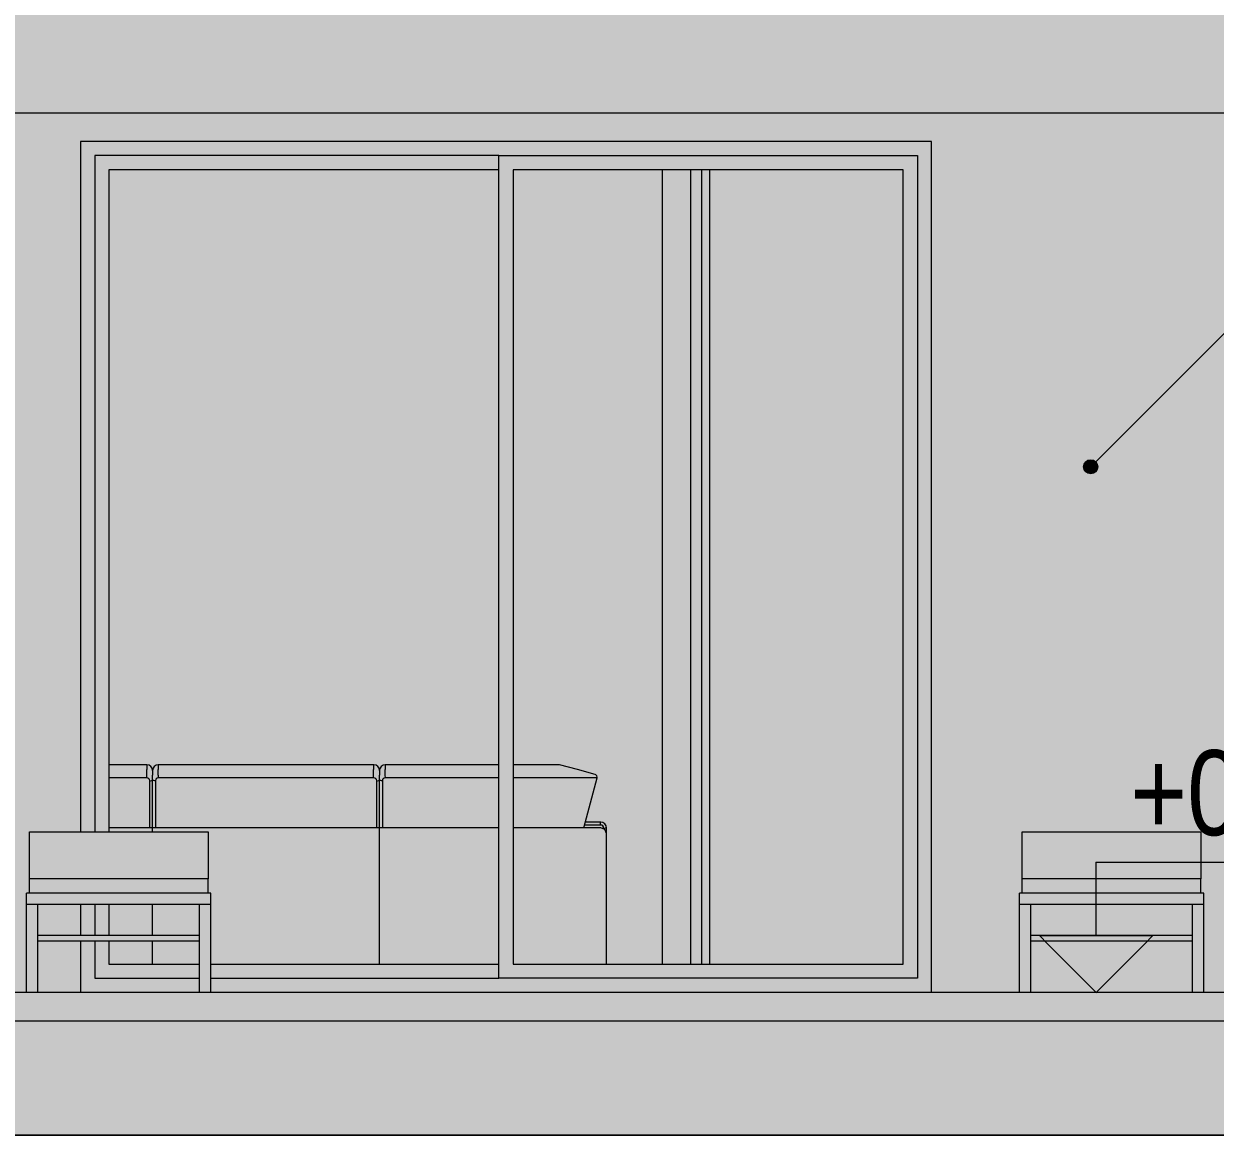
# Model space of a CAD drawing. Header units: centimetres. Extents: x -4381 to 5639, y -3920 to 4826.
# Drawn here: x 80.067 to 84.267, y 10.114 to 14.032 of the extents above; entities that cross this region are included whole.
import ezdxf
from ezdxf.xclip import XClip

# ---------------------------------------------------------------- set-up
doc = ezdxf.new("R2010")
doc.units = ezdxf.units.CM
doc.header["$MEASUREMENT"] = 0
doc.header["$XCLIPFRAME"] = 0
doc.set_wipeout_variables(frame=1)
doc.linetypes.add('Wipeout_Contour', pattern=[100, 0, -100])
for name, color, linetype, lineweight in [('0- SITE_Pen_No__1', 7, 'Continuous', 5), ('00- NIVEAUX_Pen_No__1', 7, 'Continuous', 5), ('01- MOBILIER_Pen_No__1', 7, 'Continuous', 5), ('01- MOBILIER_Pen_No__18', 9, 'Continuous', 5), ('01- MOBILIER_Pen_No__7', 7, 'Continuous', 5), ('04-Textes  50 .text_Pen_No__7', 7, 'Continuous', 5), ('0_Pen_No__1', 7, 'Continuous', 5), ('Dalles_Pen_No__1', 7, 'Continuous', 5), ('Structural - Bearing_Pen_No__1', 7, 'Continuous', 5), ('Structural - Bearing_Pen_No__18', 9, 'Continuous', 5)]:
    doc.layers.add(name, color=color, linetype=linetype, lineweight=lineweight)
for name, color, linetype in [('00- NIVEAUX', 7, 'Continuous'), ('01- MOBILIER', 7, 'Continuous'), ('04-Textes  50 .text', 7, 'Continuous'), ('Dalles', 7, 'Continuous'), ('Drawing & Figure', 7, 'Continuous'), ('Structural - Bearing', 7, 'Continuous')]:
    doc.layers.add(name, color=color, linetype=linetype)
for name, color, linetype, lineweight, true_color in [('01- MOBILIER_Pen_No__186', 7, 'Continuous', 5, 0xe8e8e8), ('01- MOBILIER_Pen_No__62', 7, 'Continuous', 5, 0xaaaaaa), ('0_Pen_No__102', 7, 'Continuous', 5, 0xcccccc), ('Dalles_Pen_No__178', 7, 'Continuous', 5, 0xbda888), ('Dalles_Pen_No__61', 7, 'Continuous', 5, 0x6a6a6a), ('Structural - Bearing_Pen_No__102', 7, 'Continuous', 5, 0xcccccc), ('Structural - Bearing_Pen_No__112', 7, 'Continuous', 5, 0xd5aaaa), ('Structural - Bearing_Pen_No__178', 7, 'Continuous', 5, 0xbda888)]:
    doc.layers.add(name, color=color, linetype=linetype, lineweight=lineweight, true_color=true_color)
doc.styles.add('GENERATED_STYLE_2', font='')
doc.styles.get('GENERATED_STYLE_2').set_extended_font_data('Arial Narrow Occidental')

# ---------------------------------------------------------------- blocks, each defined once
blk = doc.blocks.new('Drawing_10_10', base_point=(-363.0919, 10.6179))
at = {"layer": '0- SITE_Pen_No__1', "linetype": 'Continuous', "ltscale": 10}
for p, q in [((82.4849, 12.0562), (82.5036, 12.0562)), ((82.5036, 12.0562), (82.5474, 12.0562)), ((82.5474, 12.0562), (82.6178, 12.0562)), ((82.6178, 12.0562), (82.7223, 12.0562)), ((82.7223, 12.0562), (82.8683, 12.0562)), ((82.8683, 12.0562), (83.0635, 12.0562)), ((83.0635, 12.0562), (83.1669, 12.0562)), ((82.4849, 11.0562), (82.6159, 11.0562)), ((82.6159, 11.0562), (83.0082, 11.0562)), ((83.0082, 11.0562), (83.1669, 11.0562)), ((82.4849, 10.8562), (82.9561, 10.8562)), ((82.9561, 10.8562), (83.1669, 10.8562))]:
    blk.add_line(p, q, dxfattribs=at)
at = {"color": 254, "linetype": 'Wipeout_Contour', "lineweight": 0, "ltscale": 338.388348}
blk.add_wipeout([(76.6169, 14.1179), (76.6169, 13.7179), (90.2669, 13.7179), (90.2669, 14.1179)], dxfattribs=at).dxf.layer = 'Dalles'
at = {"color": 254, "linetype": 'Wipeout_Contour', "lineweight": 0, "ltscale": 656.621216}
blk.add_wipeout([(76.9169, 10.1179), (78.9169, 10.1179), (78.9169, 10.3179), (79.2169, 10.3179), (79.2169, 10.1144), (90.0669, 10.1144), (90.0669, 10.5179), (76.9169, 10.5179)], dxfattribs=at).dxf.layer = 'Structural - Bearing'
at = {"layer": 'Dalles_Pen_No__61', "linetype": 'Continuous', "ltscale": 10}
blk.add_hatch(color=256, dxfattribs=at).paths.add_polyline_path([(76.6169, 14.1179), (76.6169, 13.7179), (90.2669, 13.7179), (90.2669, 14.1179)])
at = {"layer": 'Structural - Bearing_Pen_No__178', "linetype": 'Continuous', "ltscale": 10}
blk.add_hatch(color=256, dxfattribs=at).paths.add_polyline_path([(76.9169, 10.1179), (78.9169, 10.1179), (78.9169, 10.3179), (79.2169, 10.3179), (79.2169, 10.1144), (90.0669, 10.1144), (90.0669, 10.5179), (76.9169, 10.5179)])
at = {"layer": '0_Pen_No__1', "linetype": 'Continuous', "ltscale": 10}
for p, q in [((75.8169, 10.1144), (90.8669, 10.1144)), ((90.0669, 10.1144), (76.6169, 10.1144))]:
    blk.add_line(p, q, dxfattribs=at)
at = {"layer": 'Structural - Bearing_Pen_No__1', "linetype": 'Continuous', "ltscale": 10}
blk.add_line((90.8669, 10.1144), (75.8169, 10.1144), dxfattribs=at)
at = {"color": 254, "linetype": 'Wipeout_Contour', "lineweight": 0, "ltscale": 2326.578214}
blk.add_wipeout([(76.6169, 10.6179), (77.1669, 10.6179), (77.1669, 13.6179), (79.1669, 13.6179), (79.1669, 10.6179), (80.0766, 10.6179), (80.0766, 10.9679), (80.0866, 10.9679), (80.0866, 11.1835), (80.2669, 11.1835), (80.2669, 13.6179), (83.2669, 13.6179), (83.2669, 10.6179), (83.5766, 10.6179), (83.5766, 10.9679), (83.5866, 10.9679), (83.5866, 11.1835), (84.2166, 11.1835), (84.2166, 10.9679), (84.2266, 10.9679), (84.2266, 10.6179), (84.3669, 10.6179), (84.3669, 13.6179), (87.3669, 13.6179), (87.3669, 10.6179), (87.9669, 10.6179), (87.9669, 13.7179), (76.6169, 13.7179)], dxfattribs=at).dxf.layer = 'Structural - Bearing'
at = {"layer": '04-Textes  50 .text', "linetype": 'Continuous', "lineweight": 0, "true_color": 0x000000}
blk.add_hatch(color=18, dxfattribs=at).paths.add_polyline_path([(83.8532, 12.4709), (83.8513, 12.4804), (83.8459, 12.4885), (83.8378, 12.494), (83.8282, 12.4959), (83.8186, 12.494), (83.8105, 12.4885), (83.8051, 12.4804), (83.8032, 12.4709), (83.8051, 12.4613), (83.8105, 12.4532), (83.8186, 12.4478), (83.8282, 12.4459), (83.8378, 12.4478), (83.8459, 12.4532), (83.8513, 12.4613)])
at = {"layer": 'Structural - Bearing_Pen_No__112', "linetype": 'Continuous', "ltscale": 10}
blk.add_hatch(color=256, dxfattribs=at).paths.add_polyline_path([(76.6169, 10.6179), (77.1669, 10.6179), (77.1669, 13.6179), (79.1669, 13.6179), (79.1669, 10.6179), (80.0766, 10.6179), (80.0766, 10.9679), (80.0866, 10.9679), (80.0866, 11.1835), (80.2669, 11.1835), (80.2669, 13.6179), (83.2669, 13.6179), (83.2669, 10.6179), (83.5766, 10.6179), (83.5766, 10.9679), (83.5866, 10.9679), (83.5866, 11.1835), (84.2166, 11.1835), (84.2166, 10.9679), (84.2266, 10.9679), (84.2266, 10.6179), (84.3669, 10.6179), (84.3669, 13.6179), (87.3669, 13.6179), (87.3669, 10.6179), (87.9669, 10.6179), (87.9669, 13.7179), (76.6169, 13.7179)])
at = {"layer": '04-Textes  50 .text_Pen_No__7', "linetype": 'Continuous', "ltscale": 10}
blk.add_line((83.8459, 12.4885), (84.6193, 13.262), dxfattribs=at)
blk.add_circle((83.8282, 12.4709), 0.025, dxfattribs=at)
at = {"layer": 'Dalles_Pen_No__1', "linetype": 'Continuous', "ltscale": 10}
blk.add_line((90.2669, 13.7179), (76.6169, 13.7179), dxfattribs=at)
at = {"color": 254, "linetype": 'Wipeout_Contour', "lineweight": 0, "ltscale": 324.995982}
blk.add_wipeout([(80.2669, 13.5679), (80.2669, 11.1835), (80.3169, 11.1835), (80.3169, 13.5679)], dxfattribs=at).dxf.layer = 'Structural - Bearing'
at = {"color": 254, "linetype": 'Wipeout_Contour', "lineweight": 0, "ltscale": 336.527027}
blk.add_wipeout([(83.2169, 13.5679), (83.2169, 10.6679), (83.2669, 10.6679), (83.2669, 13.5679)], dxfattribs=at).dxf.layer = 'Structural - Bearing'
at = {"color": 254, "linetype": 'Wipeout_Contour', "lineweight": 0, "ltscale": 323.707833}
blk.add_wipeout([(80.1166, 10.8179), (80.2669, 10.8179), (80.2669, 10.9279), (80.1166, 10.9279)], dxfattribs=at).dxf.layer = 'Structural - Bearing'
at = {"color": 254, "linetype": 'Wipeout_Contour', "lineweight": 0, "ltscale": 338.333651}
blk.add_wipeout([(83.6166, 10.6179), (84.1866, 10.6179), (84.1866, 10.7979), (83.6166, 10.7979)], dxfattribs=at).dxf.layer = 'Structural - Bearing'
at = {"layer": 'Structural - Bearing_Pen_No__112', "linetype": 'Continuous', "ltscale": 10}
for points in [[(80.1166, 10.8179), (80.2669, 10.8179), (80.2669, 10.9279), (80.1166, 10.9279)], [(83.6166, 10.6179), (84.1866, 10.6179), (84.1866, 10.7979), (83.6166, 10.7979)]]:
    blk.add_hatch(color=256, dxfattribs=at).paths.add_polyline_path(points)
at = {"layer": 'Structural - Bearing_Pen_No__18', "linetype": 'Continuous', "ltscale": 10}
for points in [[(80.2669, 13.5679), (80.2669, 11.1835), (80.3169, 11.1835), (80.3169, 13.5679)], [(83.2169, 13.5679), (83.2169, 10.6679), (83.2669, 10.6679), (83.2669, 13.5679)]]:
    blk.add_hatch(color=256, dxfattribs=at).paths.add_polyline_path(points)
at = {"color": 254, "linetype": 'Wipeout_Contour', "lineweight": 0, "ltscale": 497.16696}
blk.add_wipeout([(80.2669, 13.5679), (80.3169, 13.5679), (83.2169, 13.5679), (83.2669, 13.5679), (83.2669, 13.6179), (80.2669, 13.6179)], dxfattribs=at).dxf.layer = 'Structural - Bearing'
at = {"color": 254, "linetype": 'Wipeout_Contour', "lineweight": 0, "ltscale": 325.17711}
blk.add_wipeout([(80.3169, 13.5179), (80.3169, 11.1835), (80.3669, 11.1835), (80.3669, 13.5179)], dxfattribs=at).dxf.layer = 'Structural - Bearing'
at = {"color": 254, "linetype": 'Wipeout_Contour', "lineweight": 0, "ltscale": 336.32599}
blk.add_wipeout([(83.1669, 13.5179), (83.1669, 10.7179), (83.2169, 10.7179), (83.2169, 13.5179)], dxfattribs=at).dxf.layer = 'Structural - Bearing'
at = {"color": 254, "linetype": 'Wipeout_Contour', "lineweight": 0, "ltscale": 338.417808}
blk.add_wipeout([(83.6166, 10.8179), (84.1866, 10.8179), (84.1866, 10.9279), (83.6166, 10.9279)], dxfattribs=at).dxf.layer = 'Structural - Bearing'
at = {"color": 254, "linetype": 'Wipeout_Contour', "lineweight": 0, "ltscale": 323.619836}
blk.add_wipeout([(80.1166, 10.6179), (80.2669, 10.6179), (80.2669, 10.7979), (80.1166, 10.7979)], dxfattribs=at).dxf.layer = 'Structural - Bearing'
at = {"color": 254, "linetype": 'Wipeout_Contour', "lineweight": 0, "ltscale": 414.227877}
blk.add_wipeout([(83.2169, 10.6679), (80.7266, 10.6679), (80.7266, 10.6179), (83.2669, 10.6179), (83.2669, 10.6679)], dxfattribs=at).dxf.layer = 'Structural - Bearing'
at = {"layer": 'Structural - Bearing_Pen_No__112', "linetype": 'Continuous', "ltscale": 10}
for points in [[(83.6166, 10.8179), (84.1866, 10.8179), (84.1866, 10.9279), (83.6166, 10.9279)], [(80.1166, 10.6179), (80.2669, 10.6179), (80.2669, 10.7979), (80.1166, 10.7979)]]:
    blk.add_hatch(color=256, dxfattribs=at).paths.add_polyline_path(points)
at = {"layer": 'Structural - Bearing_Pen_No__18', "linetype": 'Continuous', "ltscale": 10}
for points in [[(80.2669, 13.5679), (80.3169, 13.5679), (83.2169, 13.5679), (83.2669, 13.5679), (83.2669, 13.6179), (80.2669, 13.6179)], [(80.3169, 13.5179), (80.3169, 11.1835), (80.3669, 11.1835), (80.3669, 13.5179)], [(83.1669, 13.5179), (83.1669, 10.7179), (83.2169, 10.7179), (83.2169, 13.5179)], [(83.2169, 10.6679), (80.7266, 10.6679), (80.7266, 10.6179), (83.2669, 10.6179), (83.2669, 10.6679)]]:
    blk.add_hatch(color=256, dxfattribs=at).paths.add_polyline_path(points)
at = {"layer": 'Structural - Bearing_Pen_No__1', "linetype": 'Continuous', "ltscale": 10}
blk.add_line((83.2669, 13.6179), (80.2669, 13.6179), dxfattribs=at)
at = {"color": 254, "linetype": 'Wipeout_Contour', "lineweight": 0, "ltscale": 338.456421}
blk.add_wipeout([(84.2266, 10.9279), (84.2266, 10.9679), (83.5766, 10.9679), (83.5766, 10.9279)], dxfattribs=at).dxf.layer = '01- MOBILIER'
at = {"color": 254, "linetype": 'Wipeout_Contour', "lineweight": 0, "ltscale": 410.490176}
blk.add_wipeout([(80.3169, 13.5679), (80.3169, 13.5179), (80.3669, 13.5179), (81.7419, 13.5179), (81.7419, 13.5679)], dxfattribs=at).dxf.layer = 'Structural - Bearing'
at = {"color": 254, "linetype": 'Wipeout_Contour', "lineweight": 0, "ltscale": 324.030202}
blk.add_wipeout([(80.2669, 10.6679), (80.3169, 10.6679), (80.3169, 10.7979), (80.2669, 10.7979)], dxfattribs=at).dxf.layer = 'Structural - Bearing'
at = {"color": 254, "linetype": 'Wipeout_Contour', "lineweight": 0, "ltscale": 327.744479}
blk.add_wipeout([(80.7266, 10.6679), (81.7419, 10.6679), (81.7419, 10.7179), (80.7266, 10.7179)], dxfattribs=at).dxf.layer = 'Structural - Bearing'
at = {"layer": '01- MOBILIER_Pen_No__62', "linetype": 'Continuous', "ltscale": 10}
blk.add_hatch(color=256, dxfattribs=at).paths.add_polyline_path([(84.2266, 10.9279), (84.2266, 10.9679), (83.5766, 10.9679), (83.5766, 10.9279)])
at = {"layer": 'Structural - Bearing_Pen_No__18', "linetype": 'Continuous', "ltscale": 10}
for points in [[(80.3169, 13.5679), (80.3169, 13.5179), (80.3669, 13.5179), (81.7419, 13.5179), (81.7419, 13.5679)], [(80.2669, 10.6679), (80.3169, 10.6679), (80.3169, 10.7979), (80.2669, 10.7979)], [(80.7266, 10.6679), (81.7419, 10.6679), (81.7419, 10.7179), (80.7266, 10.7179)]]:
    blk.add_hatch(color=256, dxfattribs=at).paths.add_polyline_path(points)
at = {"color": 254, "linetype": 'Wipeout_Contour', "lineweight": 0, "ltscale": 338.479771}
blk.add_wipeout([(84.2166, 10.9679), (84.2166, 11.0179), (83.5866, 11.0179), (83.5866, 10.9679)], dxfattribs=at).dxf.layer = '01- MOBILIER'
at = {"color": 254, "linetype": 'Wipeout_Contour', "lineweight": 0, "ltscale": 337.157583}
blk.add_wipeout([(83.6166, 10.6179), (83.6166, 10.9279), (83.5766, 10.9279), (83.5766, 10.6179)], dxfattribs=at).dxf.layer = '01- MOBILIER'
at = {"color": 254, "linetype": 'Wipeout_Contour', "lineweight": 0, "ltscale": 339.577676}
blk.add_wipeout([(84.2266, 10.6179), (84.2266, 10.9279), (84.1866, 10.9279), (84.1866, 10.6179)], dxfattribs=at).dxf.layer = '01- MOBILIER'
at = {"color": 254, "linetype": 'Wipeout_Contour', "lineweight": 0, "ltscale": 324.104873}
blk.add_wipeout([(80.2669, 10.9279), (80.2669, 10.8179), (80.3169, 10.8179), (80.3169, 10.9279)], dxfattribs=at).dxf.layer = 'Structural - Bearing'
at = {"color": 254, "linetype": 'Wipeout_Contour', "lineweight": 0, "ltscale": 406.182105}
blk.add_wipeout([(80.2669, 10.6679), (80.2669, 10.6179), (80.6866, 10.6179), (80.6866, 10.6679), (80.3169, 10.6679)], dxfattribs=at).dxf.layer = 'Structural - Bearing'
at = {"layer": '01- MOBILIER_Pen_No__18', "linetype": 'Continuous', "ltscale": 10}
blk.add_hatch(color=256, dxfattribs=at).paths.add_polyline_path([(84.2166, 10.9679), (84.2166, 11.0179), (83.5866, 11.0179), (83.5866, 10.9679)])
at = {"layer": '01- MOBILIER_Pen_No__62', "linetype": 'Continuous', "ltscale": 10}
for points in [[(83.6166, 10.6179), (83.6166, 10.9279), (83.5766, 10.9279), (83.5766, 10.6179)], [(84.2266, 10.6179), (84.2266, 10.9279), (84.1866, 10.9279), (84.1866, 10.6179)]]:
    blk.add_hatch(color=256, dxfattribs=at).paths.add_polyline_path(points)
at = {"layer": 'Structural - Bearing_Pen_No__18', "linetype": 'Continuous', "ltscale": 10}
for points in [[(80.2669, 10.9279), (80.2669, 10.8179), (80.3169, 10.8179), (80.3169, 10.9279)], [(80.2669, 10.6679), (80.2669, 10.6179), (80.6866, 10.6179), (80.6866, 10.6679), (80.3169, 10.6679)]]:
    blk.add_hatch(color=256, dxfattribs=at).paths.add_polyline_path(points)
at = {"layer": '01- MOBILIER_Pen_No__1', "linetype": 'Continuous', "ltscale": 10}
for p, q in [((84.2266, 10.9679), (83.5766, 10.9679)), ((83.5766, 10.9279), (83.5766, 10.9679)), ((84.2266, 10.9279), (84.2266, 10.9679)), ((84.2266, 10.9279), (83.5766, 10.9279))]:
    blk.add_line(p, q, dxfattribs=at)
at = {"color": 254, "linetype": 'Wipeout_Contour', "lineweight": 0, "ltscale": 338.536027}
blk.add_wipeout([(84.2166, 11.0179), (84.2166, 11.1835), (83.5866, 11.1835), (83.5866, 11.0179)], dxfattribs=at).dxf.layer = '01- MOBILIER'
at = {"color": 254, "linetype": 'Wipeout_Contour', "lineweight": 0, "ltscale": 338.384565}
blk.add_wipeout([(84.1866, 10.7979), (84.1866, 10.8179), (83.6166, 10.8179), (83.6166, 10.7979)], dxfattribs=at).dxf.layer = '01- MOBILIER'
at = {"color": 254, "linetype": 'Wipeout_Contour', "lineweight": 0, "ltscale": 324.241709}
blk.add_wipeout([(80.3169, 10.7179), (80.3669, 10.7179), (80.3669, 10.7979), (80.3169, 10.7979)], dxfattribs=at).dxf.layer = 'Structural - Bearing'
at = {"layer": '01- MOBILIER_Pen_No__186', "linetype": 'Continuous', "ltscale": 10}
blk.add_hatch(color=256, dxfattribs=at).paths.add_polyline_path([(84.2166, 11.0179), (84.2166, 11.1835), (83.5866, 11.1835), (83.5866, 11.0179)])
at = {"layer": '01- MOBILIER_Pen_No__62', "linetype": 'Continuous', "ltscale": 10}
blk.add_hatch(color=256, dxfattribs=at).paths.add_polyline_path([(84.1866, 10.7979), (84.1866, 10.8179), (83.6166, 10.8179), (83.6166, 10.7979)])
at = {"layer": 'Structural - Bearing_Pen_No__18', "linetype": 'Continuous', "ltscale": 10}
blk.add_hatch(color=256, dxfattribs=at).paths.add_polyline_path([(80.3169, 10.7179), (80.3669, 10.7179), (80.3669, 10.7979), (80.3169, 10.7979)])
at = {"layer": '00- NIVEAUX_Pen_No__1', "linetype": 'Continuous', "ltscale": 10}
for p, q in [((83.8473, 10.8179), (83.8473, 11.0756)), ((84.9626, 11.0756), (83.8473, 11.0756)), ((83.6473, 10.8179), (84.0473, 10.8179))]:
    blk.add_line(p, q, dxfattribs=at)
blk.add_point((83.8473, 11.0756), dxfattribs=at)
at = {"layer": '01- MOBILIER_Pen_No__1', "linetype": 'Continuous', "ltscale": 10}
for p, q in [((83.5866, 11.0179), (83.5866, 11.1835)), ((83.5866, 11.1835), (84.2166, 11.1835)), ((84.2166, 11.1835), (84.2166, 11.0179)), ((84.2166, 11.0179), (83.5866, 11.0179)), ((83.5866, 10.9679), (83.5866, 11.0179)), ((84.2166, 10.9679), (84.2166, 11.0179)), ((84.1866, 10.8179), (83.6166, 10.8179)), ((84.1866, 10.7979), (83.6166, 10.7979))]:
    blk.add_line(p, q, dxfattribs=at)
at = {"layer": '00- NIVEAUX_Pen_No__1', "linetype": 'Continuous', "insert": (83.9673, 11.1676), "char_height": 0.3, "attachment_point": 7, "style": 'GENERATED_STYLE_2'}
blk.add_mtext('\\A1;{\\fArial Narrow Occidental|b0|i0|c0|p34;+0.00}', dxfattribs=at)
at = {"color": 254, "linetype": 'Wipeout_Contour', "lineweight": 0, "ltscale": 324.303061}
blk.add_wipeout([(80.3169, 10.9279), (80.3169, 10.8179), (80.3669, 10.8179), (80.3669, 10.9279)], dxfattribs=at).dxf.layer = 'Structural - Bearing'
at = {"color": 254, "linetype": 'Wipeout_Contour', "lineweight": 0, "ltscale": 406.348025}
blk.add_wipeout([(80.3169, 10.7179), (80.3169, 10.6679), (80.6866, 10.6679), (80.6866, 10.7179), (80.3669, 10.7179)], dxfattribs=at).dxf.layer = 'Structural - Bearing'
at = {"layer": 'Structural - Bearing_Pen_No__18', "linetype": 'Continuous', "ltscale": 10}
for points in [[(80.3169, 10.9279), (80.3169, 10.8179), (80.3669, 10.8179), (80.3669, 10.9279)], [(80.3169, 10.7179), (80.3169, 10.6679), (80.6866, 10.6679), (80.6866, 10.7179), (80.3669, 10.7179)]]:
    blk.add_hatch(color=256, dxfattribs=at).paths.add_polyline_path(points)
at = {"color": 254, "linetype": 'Wipeout_Contour', "lineweight": 0, "ltscale": 654.544531}
blk.add_wipeout([(80.3669, 11.1835), (80.7166, 11.1835), (80.7166, 10.9679), (80.7266, 10.9679), (80.7266, 10.7179), (81.7419, 10.7179), (81.7419, 13.5179), (80.3669, 13.5179)], dxfattribs=at).dxf.layer = 'Structural - Bearing'
at = {"layer": 'Structural - Bearing_Pen_No__102', "linetype": 'Continuous', "ltscale": 10}
blk.add_hatch(color=256, dxfattribs=at).paths.add_polyline_path([(80.3669, 11.1835), (80.7166, 11.1835), (80.7166, 10.9679), (80.7266, 10.9679), (80.7266, 10.7179), (81.7419, 10.7179), (81.7419, 13.5179), (80.3669, 13.5179)])
at = {"layer": '01- MOBILIER_Pen_No__7', "linetype": 'Continuous', "ltscale": 10}
for p, q in [((80.5001, 11.4199), (80.3669, 11.4202)), ((80.5009, 11.4202), (80.5001, 11.4202)), ((80.5001, 11.4202), (80.5001, 11.4199)), ((80.5001, 11.4199), (80.5001, 11.4031)), ((80.5001, 11.3863), (80.5001, 11.4031)), ((80.5001, 11.3853), (80.5001, 11.3863)), ((80.5001, 11.3816), (80.5001, 11.3853)), ((80.5085, 11.4188), (80.5009, 11.4202)), ((80.5148, 11.4147), (80.5085, 11.4188)), ((80.5194, 11.408), (80.5148, 11.4147)), ((80.5191, 11.4085), (80.5194, 11.408)), ((80.5209, 11.4006), (80.5194, 11.408)), ((80.5225, 11.408), (80.5209, 11.4006)), ((80.5209, 11.4006), (80.5209, 11.3838)), ((80.5209, 11.3669), (80.5209, 11.3838)), ((80.5228, 11.4085), (80.5225, 11.408)), ((80.527, 11.4147), (80.5228, 11.4085)), ((80.5334, 11.4188), (80.527, 11.4147)), ((80.5409, 11.4199), (80.5334, 11.4188)), ((80.541, 11.4202), (80.5409, 11.4199)), ((80.5409, 11.4199), (80.5409, 11.4031)), ((80.5409, 11.3863), (80.5409, 11.4031)), ((80.541, 11.3853), (80.5409, 11.3863)), ((81.3001, 11.4199), (80.541, 11.4202)), ((80.5412, 11.3816), (80.541, 11.3853)), ((81.3009, 11.4202), (81.3001, 11.4202)), ((81.3001, 11.4202), (81.3001, 11.4199)), ((81.3001, 11.4199), (81.3001, 11.4031)), ((81.3001, 11.3863), (81.3001, 11.4031)), ((81.3001, 11.3853), (81.3001, 11.3863)), ((81.3001, 11.3816), (81.3001, 11.3853)), ((81.3085, 11.4188), (81.3009, 11.4202)), ((81.3148, 11.4147), (81.3085, 11.4188)), ((81.3194, 11.408), (81.3148, 11.4147)), ((81.3191, 11.4085), (81.3194, 11.408)), ((81.3209, 11.4006), (81.3194, 11.408)), ((81.3225, 11.408), (81.3209, 11.4006)), ((81.3209, 11.4006), (81.3209, 11.3838)), ((81.3209, 11.3669), (81.3209, 11.3838)), ((81.3228, 11.4085), (81.3225, 11.408)), ((81.327, 11.4147), (81.3228, 11.4085)), ((81.3334, 11.4188), (81.327, 11.4147)), ((81.3409, 11.4199), (81.3334, 11.4188)), ((81.341, 11.4202), (81.3409, 11.4199)), ((81.3409, 11.4199), (81.3409, 11.4031)), ((81.3409, 11.3863), (81.3409, 11.4031)), ((81.341, 11.3853), (81.3409, 11.3863)), ((81.3412, 11.3816), (81.341, 11.3853)), ((80.4999, 11.374), (80.3669, 11.374)), ((80.4999, 11.374), (80.5001, 11.3759)), ((80.5047, 11.3731), (80.4999, 11.374)), ((80.5001, 11.3766), (80.5001, 11.3816)), ((80.5001, 11.3759), (80.5001, 11.3766)), ((80.5079, 11.371), (80.5047, 11.3731)), ((80.51, 11.368), (80.5079, 11.371)), ((80.5109, 11.3634), (80.51, 11.368)), ((80.5109, 11.3634), (80.5135, 11.3637)), ((80.5135, 11.3637), (80.518, 11.3648)), ((80.518, 11.3648), (80.5206, 11.3662)), ((80.5209, 11.3669), (80.5206, 11.3662)), ((80.5209, 11.3669), (80.5209, 11.3665)), ((80.5213, 11.3658), (80.5209, 11.3665)), ((80.5239, 11.3647), (80.5213, 11.3658)), ((80.5257, 11.3644), (80.5239, 11.3647)), ((80.5283, 11.3637), (80.5257, 11.3644)), ((80.5309, 11.3634), (80.5283, 11.3637)), ((80.5319, 11.368), (80.5309, 11.3634)), ((80.534, 11.371), (80.5319, 11.368)), ((80.5372, 11.3731), (80.534, 11.371)), ((80.5419, 11.374), (80.5372, 11.3731)), ((80.5417, 11.3766), (80.5412, 11.3816)), ((80.5419, 11.374), (80.5417, 11.3766)), ((81.2999, 11.374), (80.5419, 11.374)), ((81.2999, 11.374), (81.3001, 11.3759)), ((81.3047, 11.3731), (81.2999, 11.374)), ((81.3001, 11.3766), (81.3001, 11.3816)), ((81.3001, 11.3759), (81.3001, 11.3766)), ((81.3079, 11.371), (81.3047, 11.3731)), ((81.31, 11.368), (81.3079, 11.371)), ((81.3109, 11.3634), (81.31, 11.368)), ((81.3109, 11.3634), (81.3135, 11.3637)), ((81.3109, 11.1979), (81.3109, 11.3634)), ((81.3135, 11.3637), (81.318, 11.3648)), ((81.318, 11.3648), (81.3206, 11.3662)), ((81.3209, 11.3669), (81.3206, 11.3662)), ((81.3209, 11.3669), (81.3209, 11.3665)), ((81.3209, 11.1979), (81.3209, 11.3665)), ((81.3213, 11.3658), (81.3209, 11.3665)), ((81.3239, 11.3647), (81.3213, 11.3658)), ((81.3257, 11.3644), (81.3239, 11.3647)), ((81.3283, 11.3637), (81.3257, 11.3644)), ((81.3309, 11.3634), (81.3283, 11.3637)), ((81.3319, 11.368), (81.3309, 11.3634)), ((81.3309, 11.3634), (81.3309, 11.1979)), ((81.334, 11.371), (81.3319, 11.368)), ((81.3372, 11.3731), (81.334, 11.371)), ((81.3419, 11.374), (81.3372, 11.3731)), ((81.3417, 11.3766), (81.3412, 11.3816)), ((81.3419, 11.374), (81.3417, 11.3766)), ((81.3209, 11.192), (81.3209, 11.1979)), ((81.3209, 11.1779), (81.3209, 11.192)), ((81.3209, 10.7179), (81.3209, 11.1779))]:
    blk.add_line(p, q, dxfattribs=at)
at = {"color": 254, "linetype": 'Wipeout_Contour', "lineweight": 0, "ltscale": 330.687216}
blk.add_wipeout([(81.7919, 10.7179), (81.7919, 13.5179), (81.7419, 13.5179), (81.7419, 10.7179)], dxfattribs=at).dxf.layer = 'Structural - Bearing'
at = {"color": 254, "linetype": 'Wipeout_Contour', "lineweight": 0, "ltscale": 324.974234}
blk.add_wipeout([(80.3669, 10.7979), (80.3669, 10.7179), (80.6866, 10.7179), (80.6866, 10.7979)], dxfattribs=at).dxf.layer = 'Structural - Bearing'
at = {"layer": 'Structural - Bearing_Pen_No__102', "linetype": 'Continuous', "ltscale": 10}
blk.add_hatch(color=256, dxfattribs=at).paths.add_polyline_path([(80.3669, 10.7979), (80.3669, 10.7179), (80.6866, 10.7179), (80.6866, 10.7979)])
at = {"layer": 'Structural - Bearing_Pen_No__18', "linetype": 'Continuous', "ltscale": 10}
blk.add_hatch(color=256, dxfattribs=at).paths.add_polyline_path([(81.7919, 10.7179), (81.7919, 13.5179), (81.7419, 13.5179), (81.7419, 10.7179)])
at = {"layer": '01- MOBILIER_Pen_No__7', "linetype": 'Continuous', "ltscale": 10}
for p, q in [((81.7419, 11.4202), (81.341, 11.4202)), ((81.7419, 11.374), (81.3419, 11.374)), ((81.7419, 11.1979), (81.3209, 11.1979))]:
    blk.add_line(p, q, dxfattribs=at)
at = {"color": 254, "linetype": 'Wipeout_Contour', "lineweight": 0, "ltscale": 501.339517}
blk.add_wipeout([(83.2169, 13.5679), (81.7419, 13.5679), (81.7419, 13.5179), (81.7919, 13.5179), (83.1669, 13.5179), (83.2169, 13.5179)], dxfattribs=at).dxf.layer = 'Structural - Bearing'
at = {"color": 254, "linetype": 'Wipeout_Contour', "lineweight": 0, "ltscale": 325.035444}
blk.add_wipeout([(80.3669, 10.8179), (80.6866, 10.8179), (80.6866, 10.9279), (80.3669, 10.9279)], dxfattribs=at).dxf.layer = 'Structural - Bearing'
at = {"color": 254, "linetype": 'Wipeout_Contour', "lineweight": 0, "ltscale": 499.159878}
blk.add_wipeout([(81.7419, 10.6679), (83.2169, 10.6679), (83.2169, 10.7179), (83.1669, 10.7179), (81.7919, 10.7179), (81.7419, 10.7179)], dxfattribs=at).dxf.layer = 'Structural - Bearing'
at = {"layer": 'Structural - Bearing_Pen_No__102', "linetype": 'Continuous', "ltscale": 10}
blk.add_hatch(color=256, dxfattribs=at).paths.add_polyline_path([(80.3669, 10.8179), (80.6866, 10.8179), (80.6866, 10.9279), (80.3669, 10.9279)])
at = {"layer": 'Structural - Bearing_Pen_No__18', "linetype": 'Continuous', "ltscale": 10}
for points in [[(83.2169, 13.5679), (81.7419, 13.5679), (81.7419, 13.5179), (81.7919, 13.5179), (83.1669, 13.5179), (83.2169, 13.5179)], [(81.7419, 10.6679), (83.2169, 10.6679), (83.2169, 10.7179), (83.1669, 10.7179), (81.7919, 10.7179), (81.7419, 10.7179)]]:
    blk.add_hatch(color=256, dxfattribs=at).paths.add_polyline_path(points)
at = {"layer": 'Structural - Bearing_Pen_No__1', "linetype": 'Continuous', "ltscale": 10}
for p, q in [((81.7419, 13.5679), (80.3169, 13.5679)), ((81.7419, 13.5179), (81.7419, 13.5679)), ((81.7419, 13.5679), (83.2169, 13.5679)), ((83.2169, 13.5679), (83.2169, 13.5179)), ((81.7419, 13.5179), (80.3669, 13.5179)), ((81.7419, 10.7179), (81.7419, 13.5179)), ((83.2169, 13.5179), (83.2169, 10.7179)), ((81.7419, 10.6679), (81.7419, 10.7179)), ((83.2169, 10.7179), (83.2169, 10.6679)), ((83.2169, 10.6679), (81.7419, 10.6679))]:
    blk.add_line(p, q, dxfattribs=at)
at = {"color": 254, "linetype": 'Wipeout_Contour', "lineweight": 0, "ltscale": 324.579326}
blk.add_wipeout([(80.7266, 10.9279), (80.7266, 10.9679), (80.0766, 10.9679), (80.0766, 10.9279)], dxfattribs=at).dxf.layer = '01- MOBILIER'
at = {"color": 254, "linetype": 'Wipeout_Contour', "lineweight": 0, "ltscale": 333.504304}
blk.add_wipeout([(83.1669, 10.7179), (83.1669, 13.5179), (81.7919, 13.5179), (81.7919, 10.7179)], dxfattribs=at).dxf.layer = 'Structural - Bearing'
at = {"layer": '01- MOBILIER_Pen_No__62', "linetype": 'Continuous', "ltscale": 10}
blk.add_hatch(color=256, dxfattribs=at).paths.add_polyline_path([(80.7266, 10.9279), (80.7266, 10.9679), (80.0766, 10.9679), (80.0766, 10.9279)])
at = {"layer": 'Structural - Bearing_Pen_No__102', "linetype": 'Continuous', "ltscale": 10}
blk.add_hatch(color=256, dxfattribs=at).paths.add_polyline_path([(83.1669, 10.7179), (83.1669, 13.5179), (81.7919, 13.5179), (81.7919, 10.7179)])
at = {"layer": '01- MOBILIER_Pen_No__7', "linetype": 'Continuous', "ltscale": 10}
for p, q in [((81.9531, 11.4202), (81.7919, 11.4202)), ((81.9557, 11.4199), (81.9531, 11.4202)), ((82.0185, 11.4031), (81.9557, 11.4199)), ((82.0813, 11.3863), (82.0185, 11.4031)), ((82.0837, 11.3853), (82.0813, 11.3863)), ((82.0873, 11.3816), (82.0837, 11.3853)), ((82.0883, 11.374), (81.7919, 11.374)), ((82.0411, 11.1979), (82.0883, 11.374)), ((82.0887, 11.3766), (82.0873, 11.3816)), ((82.0883, 11.374), (82.0887, 11.3766)), ((82.1001, 11.2179), (82.0465, 11.2179)), ((82.1009, 11.2179), (82.1001, 11.2179)), ((82.1001, 11.2175), (82.1001, 11.2179)), ((82.1001, 11.2149), (82.1001, 11.2175)), ((82.1001, 11.2105), (82.1001, 11.2149)), ((82.1086, 11.2163), (82.1009, 11.2179)), ((82.1151, 11.212), (82.1086, 11.2163)), ((82.1009, 11.1979), (81.7919, 11.1979)), ((82.0999, 11.2079), (82.0438, 11.2079)), ((82.0999, 11.2079), (82.1001, 11.2097)), ((82.1047, 11.2069), (82.0999, 11.2079)), ((82.1001, 11.2097), (82.1001, 11.2105)), ((82.1151, 11.192), (82.1009, 11.1979)), ((82.1079, 11.2048), (82.1047, 11.2069)), ((82.11, 11.2016), (82.1079, 11.2048)), ((82.1109, 11.1969), (82.11, 11.2016)), ((82.1109, 11.1969), (82.1135, 11.1971)), ((82.1109, 11.1937), (82.1109, 11.1969)), ((82.1135, 11.1971), (82.118, 11.1976)), ((82.1194, 11.2055), (82.1151, 11.212)), ((82.1209, 11.1779), (82.1151, 11.192)), ((82.118, 11.1976), (82.1206, 11.1978)), ((82.1209, 11.1979), (82.1194, 11.2055)), ((82.1206, 11.1978), (82.1209, 11.1979)), ((82.1209, 11.1779), (82.1209, 11.1979)), ((82.1209, 10.7179), (82.1209, 11.1779))]:
    blk.add_line(p, q, dxfattribs=at)
at = {"layer": 'Structural - Bearing_Pen_No__1', "linetype": 'Continuous', "ltscale": 10}
for p, q in [((81.7919, 13.5179), (81.7919, 10.7179)), ((83.1669, 13.5179), (81.7919, 13.5179)), ((82.3169, 13.5179), (82.3169, 10.7179)), ((82.4169, 13.5179), (82.4169, 10.7179)), ((82.4569, 10.7179), (82.4569, 13.5179)), ((82.4849, 10.7179), (82.4849, 13.5179)), ((83.1669, 10.7179), (83.1669, 13.5179)), ((81.7919, 10.7179), (83.1669, 10.7179))]:
    blk.add_line(p, q, dxfattribs=at)
at = {"color": 254, "linetype": 'Wipeout_Contour', "lineweight": 0, "ltscale": 324.603676}
blk.add_wipeout([(80.7166, 10.9679), (80.7166, 11.0179), (80.0866, 11.0179), (80.0866, 10.9679)], dxfattribs=at).dxf.layer = '01- MOBILIER'
at = {"color": 254, "linetype": 'Wipeout_Contour', "lineweight": 0, "ltscale": 323.277587}
blk.add_wipeout([(80.1166, 10.6179), (80.1166, 10.9279), (80.0766, 10.9279), (80.0766, 10.6179)], dxfattribs=at).dxf.layer = '01- MOBILIER'
at = {"color": 254, "linetype": 'Wipeout_Contour', "lineweight": 0, "ltscale": 325.695933}
blk.add_wipeout([(80.7266, 10.6179), (80.7266, 10.9279), (80.6866, 10.9279), (80.6866, 10.6179)], dxfattribs=at).dxf.layer = '01- MOBILIER'
at = {"layer": '01- MOBILIER_Pen_No__18', "linetype": 'Continuous', "ltscale": 10}
blk.add_hatch(color=256, dxfattribs=at).paths.add_polyline_path([(80.7166, 10.9679), (80.7166, 11.0179), (80.0866, 11.0179), (80.0866, 10.9679)])
at = {"layer": '01- MOBILIER_Pen_No__62', "linetype": 'Continuous', "ltscale": 10}
for points in [[(80.1166, 10.6179), (80.1166, 10.9279), (80.0766, 10.9279), (80.0766, 10.6179)], [(80.7266, 10.6179), (80.7266, 10.9279), (80.6866, 10.9279), (80.6866, 10.6179)]]:
    blk.add_hatch(color=256, dxfattribs=at).paths.add_polyline_path(points)
at = {"layer": '01- MOBILIER_Pen_No__1', "linetype": 'Continuous', "ltscale": 10}
for p, q in [((80.7266, 10.9679), (80.0766, 10.9679)), ((80.0766, 10.9279), (80.0766, 10.9679)), ((80.7266, 10.9279), (80.7266, 10.9679)), ((80.7266, 10.9279), (80.0766, 10.9279))]:
    blk.add_line(p, q, dxfattribs=at)
at = {"layer": 'Structural - Bearing_Pen_No__1', "linetype": 'Continuous', "ltscale": 10}
for p, q in [((80.3669, 10.7179), (80.6866, 10.7179)), ((80.7266, 10.7179), (81.7419, 10.7179)), ((80.3169, 10.6679), (80.6866, 10.6679)), ((80.7266, 10.6679), (81.7419, 10.6679))]:
    blk.add_line(p, q, dxfattribs=at)
at = {"color": 254, "linetype": 'Wipeout_Contour', "lineweight": 0, "ltscale": 324.662328}
blk.add_wipeout([(80.0866, 11.1835), (80.0866, 11.0179), (80.7166, 11.0179), (80.7166, 11.1835)], dxfattribs=at).dxf.layer = '01- MOBILIER'
at = {"color": 254, "linetype": 'Wipeout_Contour', "lineweight": 0, "ltscale": 324.504405}
blk.add_wipeout([(80.6866, 10.7979), (80.6866, 10.8179), (80.1166, 10.8179), (80.1166, 10.7979)], dxfattribs=at).dxf.layer = '01- MOBILIER'
at = {"color": 254, "linetype": 'Wipeout_Contour', "lineweight": 0, "ltscale": 419.367157}
blk.add_wipeout([(76.9169, 10.6179), (76.9169, 10.5179), (86.0244, 10.5179), (88.2669, 10.5179), (88.2669, 10.6179)], dxfattribs=at).dxf.layer = 'Dalles'
at = {"layer": '00- NIVEAUX', "linetype": 'Continuous', "lineweight": 0, "true_color": 0x000000}
blk.add_hatch(color=18, dxfattribs=at).paths.add_polyline_path([(83.8473, 10.6179), (84.0473, 10.8179), (83.6473, 10.8179)])
at = {"layer": '01- MOBILIER_Pen_No__186', "linetype": 'Continuous', "ltscale": 10}
blk.add_hatch(color=256, dxfattribs=at).paths.add_polyline_path([(80.0866, 11.1835), (80.0866, 11.0179), (80.7166, 11.0179), (80.7166, 11.1835)])
at = {"layer": '01- MOBILIER_Pen_No__62', "linetype": 'Continuous', "ltscale": 10}
blk.add_hatch(color=256, dxfattribs=at).paths.add_polyline_path([(80.6866, 10.7979), (80.6866, 10.8179), (80.1166, 10.8179), (80.1166, 10.7979)])
at = {"layer": '0_Pen_No__102', "linetype": 'Continuous', "lineweight": 0, "ltscale": 10, "true_color": 0x666666}
blk.add_hatch(color=251, dxfattribs=at).paths.add_polyline_path([(76.6169, 10.5179), (76.6169, 10.1144), (90.0669, 10.1144), (90.0669, 10.5179)])
at = {"layer": 'Dalles_Pen_No__178', "linetype": 'Continuous', "ltscale": 10}
blk.add_hatch(color=256, dxfattribs=at).paths.add_polyline_path([(76.9169, 10.6179), (76.9169, 10.5179), (86.0244, 10.5179), (88.2669, 10.5179), (88.2669, 10.6179)])
at = {"layer": '00- NIVEAUX_Pen_No__1', "linetype": 'Continuous', "ltscale": 10}
for q in [(83.6473, 10.8179), (84.0473, 10.8179)]:
    blk.add_line((83.8473, 10.6179), q, dxfattribs=at)
at = {"layer": '01- MOBILIER_Pen_No__1', "linetype": 'Continuous', "ltscale": 10}
for p, q in [((80.0866, 11.0179), (80.0866, 11.1835)), ((80.0866, 11.1835), (80.7166, 11.1835)), ((80.7166, 11.1835), (80.7166, 11.0179)), ((80.7166, 11.0179), (80.0866, 11.0179)), ((80.0866, 10.9679), (80.0866, 11.0179)), ((80.7166, 10.9679), (80.7166, 11.0179)), ((80.0766, 10.6179), (80.0766, 10.9279)), ((80.1166, 10.6179), (80.1166, 10.9279)), ((80.6866, 10.6179), (80.6866, 10.9279)), ((80.7266, 10.6179), (80.7266, 10.9279)), ((83.5766, 10.6179), (83.5766, 10.9279)), ((83.6166, 10.6179), (83.6166, 10.9279)), ((84.1866, 10.6179), (84.1866, 10.9279)), ((84.2266, 10.6179), (84.2266, 10.9279)), ((80.6866, 10.8179), (80.1166, 10.8179)), ((80.6866, 10.7979), (80.1166, 10.7979))]:
    blk.add_line(p, q, dxfattribs=at)
at = {"layer": '01- MOBILIER_Pen_No__7', "linetype": 'Continuous', "ltscale": 10}
for p, q in [((80.5109, 11.1979), (80.5109, 11.3634)), ((80.5209, 11.1979), (80.5209, 11.3665)), ((80.5309, 11.3634), (80.5309, 11.1979)), ((80.5209, 11.1979), (80.3669, 11.1979)), ((80.5209, 11.192), (80.5209, 11.1979)), ((81.3209, 11.1979), (80.5209, 11.1979)), ((80.5209, 11.1835), (80.5209, 11.192)), ((80.5209, 10.8179), (80.5209, 10.9279)), ((80.5209, 10.7179), (80.5209, 10.7979))]:
    blk.add_line(p, q, dxfattribs=at)
at = {"layer": '0_Pen_No__1', "linetype": 'Continuous', "ltscale": 10}
blk.add_line((76.6169, 10.5179), (90.0669, 10.5179), dxfattribs=at)
at = {"layer": 'Dalles_Pen_No__1', "linetype": 'Continuous', "ltscale": 10}
blk.add_line((88.2669, 10.6179), (76.9169, 10.6179), dxfattribs=at)
at = {"layer": 'Structural - Bearing_Pen_No__1', "linetype": 'Continuous', "ltscale": 10}
for p, q in [((80.2669, 13.6179), (80.2669, 11.1835)), ((83.2669, 10.6179), (83.2669, 13.6179)), ((80.3169, 13.5679), (80.3169, 11.1835)), ((80.3669, 13.5179), (80.3669, 11.1835)), ((80.2669, 10.9279), (80.2669, 10.8179)), ((80.3169, 10.9279), (80.3169, 10.8179)), ((80.3669, 10.9279), (80.3669, 10.8179)), ((80.2669, 10.7979), (80.2669, 10.6179)), ((80.3169, 10.7979), (80.3169, 10.6679)), ((80.3669, 10.7979), (80.3669, 10.7179)), ((76.9169, 10.5179), (90.0669, 10.5179))]:
    blk.add_line(p, q, dxfattribs=at)

msp = doc.modelspace()

# ---------------------------------------------------------------- block references
at = {"layer": 'Drawing & Figure', "color": 151, "linetype": 'Continuous', "lineweight": 5, "ltscale": 10, "true_color": 0x80c2ff}
ref = msp.add_blockref('Drawing_10_10', (-363.09186, 10.61787), dxfattribs=at)
XClip(ref).set_block_clipping_path([(51.7463984619, 0.9963282177), (100.4426918859, 21.3288080632)])

doc.saveas('drawing.dxf')
